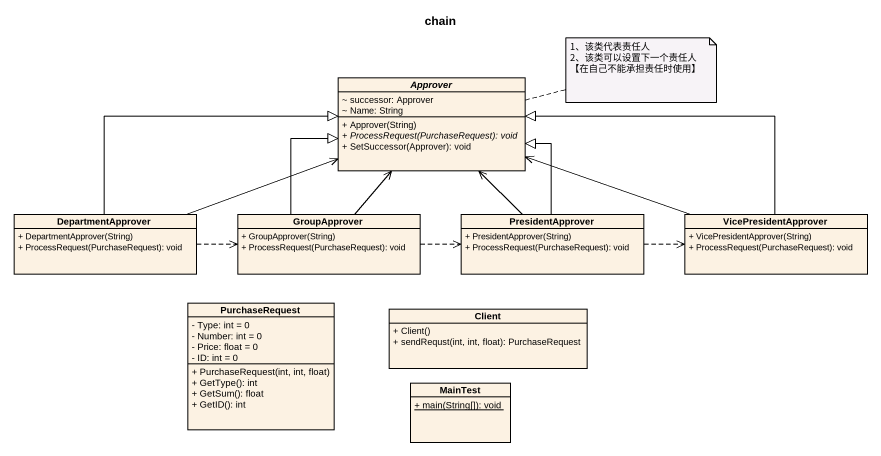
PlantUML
@startuml
title chain
hide circle
hide empty members
skinparam classAttributeIconSize 0
abstract class Approver {
  ~ successor: Approver
  ~ Name: String
  + Approver(String)
  {abstract} + ProcessRequest(PurchaseRequest): void
  + SetSuccessor(Approver): void
}
class DepartmentApprover {
  + DepartmentApprover(String)
  + ProcessRequest(PurchaseRequest): void
}
class GroupApprover {
  + GroupApprover(String)
  + ProcessRequest(PurchaseRequest): void
}
class PresidentApprover {
  + PresidentApprover(String)
  + ProcessRequest(PurchaseRequest): void
}
class VicePresidentApprover {
  + VicePresidentApprover(String)
  + ProcessRequest(PurchaseRequest): void
}
class PurchaseRequest {
  - Type: int = 0
  - Number: int = 0
  - Price: float = 0
  - ID: int = 0
  + PurchaseRequest(int, int, float)
  + GetType(): int
  + GetSum(): float
  + GetID(): int
}
class Client {
  + Client()
  + sendRequst(int, int, float): PurchaseRequest
}
class MainTest {
  {static} + main(String[]): void
}
DepartmentApprover -right-|> Approver
DepartmentApprover -right-> Approver
DepartmentApprover .right.> GroupApprover
GroupApprover -up-|> Approver
GroupApprover -up-> Approver
GroupApprover .right.> PresidentApprover
PresidentApprover -up-|> Approver
PresidentApprover -up-> Approver
PresidentApprover .right.> VicePresidentApprover
VicePresidentApprover -left-|> Approver
VicePresidentApprover -left-> Approver
note right of Approver
  1、该类代表责任人
  2、该类可以设置下一个责任人【在自己不能承担责任时使用】
end note
@enduml
